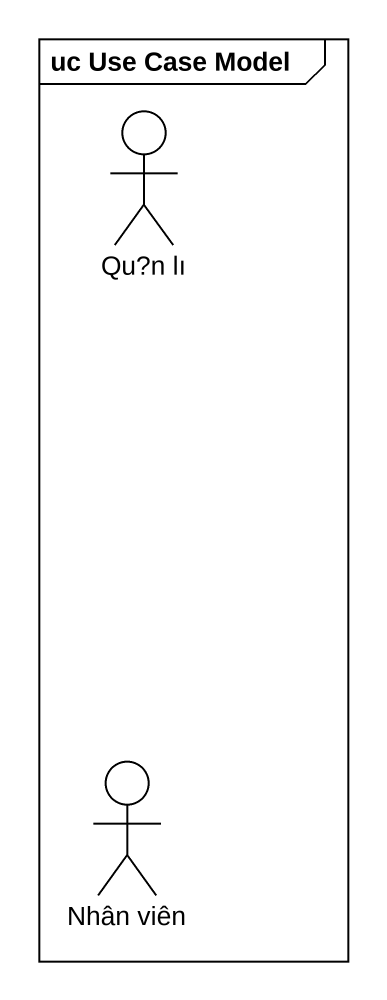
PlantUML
@startuml
mainframe uc Use Case Model
actor "Qu?n lı" as Qu_n_lı
actor "Nhân viên" as Nhân_viên
@enduml
